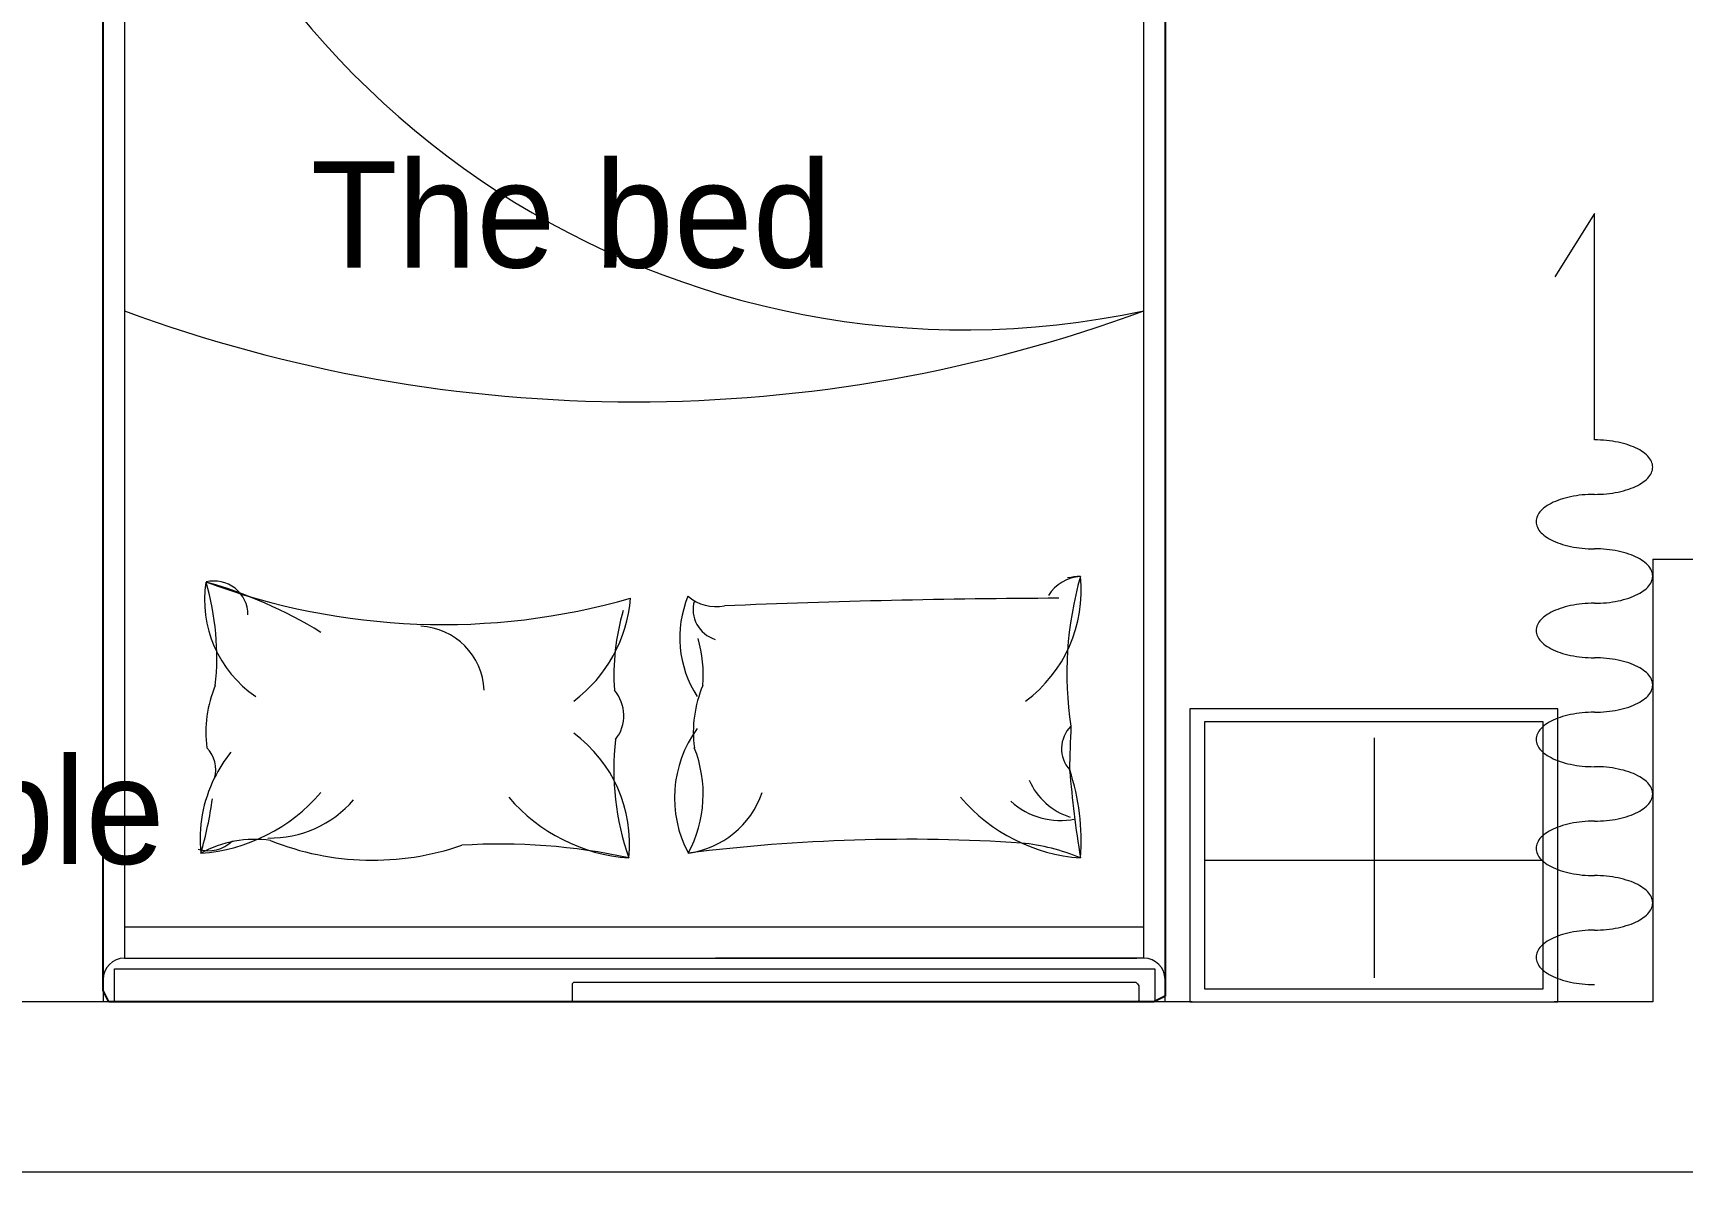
# Model space of a CAD drawing. Header units: millimetres. Extents: x -1005 to 10093, y -3 to 8652.
# Drawn here: x 3853 to 6183, y 3447 to 5055 of the extents above; entities that cross this region are included whole.
import ezdxf

# ---------------------------------------------------------------- set-up
doc = ezdxf.new("R2010")
doc.units = ezdxf.units.MM
doc.set_wipeout_variables(frame=1)
doc.linetypes.add('ACAD_ISO07W100', pattern=[3, 0, -3])
for name, color, linetype, lineweight in [('BS-非承重墙', 255, 'Continuous', 13), ('DS-活动家具', 4, 'Continuous', 13), ('DS-绿化陈设', 4, 'Continuous', 13)]:
    doc.layers.add(name, color=color, linetype=linetype, lineweight=lineweight)

# ---------------------------------------------------------------- blocks, each defined once
blk = doc.blocks.new('*E2')
at = {"color": 7, "linetype": 'ACAD_ISO07W100', "ltscale": 10}
blk.add_wipeout([(153.5, 472.8), (161.5, 476.8), (649.5, 476.8), (653.5, 468.8), (653.5, 30.8), (645.5, 26.8), (157.5, 26.8), (153.5, 34.8), (153.5, 34.8)], dxfattribs=at).dxf.layer = 'DS-活动家具'

msp = doc.modelspace()

# ---------------------------------------------------------------- linework, layer by layer
for p, q in [((3952.2, 3702.9), (3952.2, 5678.8)), ((5452.2, 5670.9), (5452.2, 3694.9)), ((3960.2, 3686.9), (3952.2, 3702.9)), ((5436.2, 3686.9), (3960.2, 3686.9)), ((5452.2, 3694.9), (5436.2, 3686.9))]:
    msp.add_line(p, q)
at = {"layer": 'BS-非承重墙', "color": 255, "linetype": 'Continuous'}
for p, q in [((6141.1, 4312), (6141.1, 3686.9)), ((6141.1, 4312), (6381.1, 4312)), ((6141.1, 4312), (6381.1, 4312)), ((6141.1, 3686.9), (2555, 3686.9)), ((2315.5, 3446.9), (7623.1, 3446.9))]:
    msp.add_line(p, q, dxfattribs=at)
at = {"layer": 'DS-活动家具', "color": 4, "linetype": 'Continuous'}
for p, q in [((3952.2, 5686.9), (3952.2, 3686.9)), ((5452.2, 3686.9), (5452.2, 5686.9)), ((3982.2, 5606.9), (3982.2, 3748.7)), ((5422.2, 3748.7), (5422.2, 5606.9)), ((3982.2, 3793), (4817.2, 3793)), ((4817.2, 3793), (5422.2, 3793)), ((3968.3, 3733.7), (5437.9, 3733.7)), ((3968.3, 3686.9), (3968.3, 3733.7)), ((3982.2, 3748.7), (4817.2, 3748.7)), ((4817.2, 3748.7), (5412.6, 3748.7)), ((5422.2, 3748.7), (4817.2, 3748.7)), ((5437.9, 3733.7), (5437.9, 3686.9)), ((5452.2, 3686.9), (3952.2, 3686.9))]:
    msp.add_line(p, q, dxfattribs=at)
for centre, radius, start, end in [((5169.7, 5850.8), 1214.6, 192.1225, 281.9971), ((4702.2, 6616.3), 2082, 249.7685, 290.2315), ((5139.5, 4267.8), 194.3, 306.5711, 5.89), ((5336.2, 4230.9), 57, 93.4709, 148.5412), ((5809.2, 4151.3), 495.6, 164.0243, 188.7071), ((5349.9, 4043.4), 245, 94.0129, 98.3417), ((4260.6, 4254.8), 165.1, 171.2621, 235.7572), ((4108.9, 4233.5), 47.8, 359.7727, 103.8018), ((4432.4, 5182.9), 963.1, 249.6507, 285.9631), ((3925.2, 3666.3), 637.3, 58.3499, 74.3138), ((3738.3, 4173.9), 374.5, 353.8296, 16.4356), ((4494.1, 4274.4), 204, 307.1198, 355.0901), ((4919, 4201.4), 152.3, 157.4467, 213.0478), ((4817.9, 4305.4), 60.3, 229.0991, 281.3702), ((4829.3, 4240.8), 43.7, 163.3521, 253.2995), ((5345.9, -8071.5), 12328.5, 90.20349, 92.39954), ((4395.6, 4122.7), 95, 2.63, 86.884), ((5003.6, 4147.5), 329.9, 163.7954, 183.5554), ((4616.5, 4148.9), 183.4, 355.2233, 16.2301), ((4265.4, 4068), 168.1, 157.017, 187.5368), ((4633, 4091.2), 54.7, 322.0833, 40.902), ((4954, 4068), 168.1, 157.017, 187.5368), ((4501.4, 3910.3), 194.3, 354.11, 53.4289), ((5051.9, 4014.7), 378.3, 173.4947, 199.1867), ((4924.9, 3975.1), 165.6, 143.7389, 208.1269), ((5350.6, 4044.5), 44.6, 134.4736, 222.1713), ((7678.7, 3968.8), 2361.8, 177.3906, 178.8877), ((4065.3, 4014.5), 45.9, 345.3506, 43.2685), ((4283.5, 3917), 194.3, 140.9404, 153.7372), ((4623.1, 3980.6), 176.7, 331.7736, 21.6983), ((5025.3, 3915.6), 308.5, 355.3048, 18.6942), ((6948.1, 4151.7), 1636.4, 184.8099, 189.1892), ((4283.5, 3917), 194.3, 153.7372, 185.89), ((5347.3, 4038.5), 95.2, 203.8756, 252.1383), ((4073.1, 4141.4), 245, 274.0129, 319.5811), ((3594.2, 4043), 517, 343.6046, 352.3273), ((4187.9, 4074.8), 156.4, 268.9577, 319.0518), ((4711.8, 4134.8), 245, 220.4189, 265.9871), ((4761.6, 4024.5), 128.6, 277.7032, 340.9776), ((5349.9, 4134.8), 245, 220.4189, 265.9871), ((5304.2, 4046.2), 103, 227.4509, 281.7793), ((4100.6, 3949.4), 49, 252.9226, 314.4009), ((4165.8, 3760.2), 156.3, 81.5958, 118.9092), ((4332.6, 4274.9), 387.8, 248.2026, 288.9817), ((5088.8, 1445), 2471.6, 86.2734, 97.2054), ((4513, 3053.8), 856.1, 77.7438, 93.6284), ((5220, 3618), 294.8, 67.5179, 84.267), ((3982.2, 3718.7), 30, 90, 180), ((5422.2, 3718.7), 30, 0, 90)]:
    msp.add_arc(centre, radius, start, end, dxfattribs=at)
for major_axis, start_param, end_param in [((156, 0), 0, 3.141593), ((145.6, 0), 0, 3.141593), ((43.4, 0), 0, 3.141593), ((156, 0), 3.141593, 6.283185), ((145.6, 0), 3.141593, 6.283185), ((43.4, 0), 3.141593, 6.283185)]:
    msp.add_ellipse((5748, 3886.7), major_axis=major_axis, ratio=0.884714, start_param=start_param, end_param=end_param, dxfattribs=at)
at = {"layer": 'DS-绿化陈设', "color": 4, "linetype": 'Continuous'}
for p, q in [((6058.7, 4800.1), (6002.9, 4710.7)), ((6058.7, 4480.5), (6058.7, 4800.1)), ((6063.1, 4480.5), (6058.7, 4480.5)), ((6058.7, 4480.5), (6058.7, 4480.5)), ((6067.4, 4480.3), (6063.1, 4480.5)), ((6071.6, 4480), (6067.4, 4480.3)), ((6075.9, 4479.7), (6071.6, 4480)), ((6080.1, 4479.2), (6075.9, 4479.7)), ((6084.2, 4478.6), (6080.1, 4479.2)), ((6088.3, 4478), (6084.2, 4478.6)), ((6092.3, 4477.2), (6088.3, 4478)), ((6096.1, 4476.3), (6092.3, 4477.2)), ((6099.9, 4475.4), (6096.1, 4476.3)), ((6103.6, 4474.3), (6099.9, 4475.4)), ((6107.2, 4473.2), (6103.6, 4474.3)), ((6110.6, 4471.9), (6107.2, 4473.2)), ((6113.9, 4470.6), (6110.6, 4471.9)), ((6117, 4469.3), (6113.9, 4470.6)), ((6120, 4467.8), (6117, 4469.3)), ((6122.8, 4466.3), (6120, 4467.8)), ((6125.4, 4464.7), (6122.8, 4466.3)), ((6127.8, 4463), (6125.4, 4464.7)), ((6130.1, 4461.3), (6127.8, 4463)), ((6132.2, 4459.5), (6130.1, 4461.3)), ((6134, 4457.7), (6132.2, 4459.5)), ((6135.7, 4455.8), (6134, 4457.7)), ((6137.1, 4453.9), (6135.7, 4455.8)), ((6138.3, 4452), (6137.1, 4453.9)), ((6139.3, 4450.1), (6138.3, 4452)), ((6140.1, 4448.1), (6139.3, 4450.1)), ((6132.2, 4424.6), (6134, 4426.4)), ((6134, 4426.4), (6135.7, 4428.3)), ((6135.7, 4428.3), (6137.1, 4430.2)), ((6137.1, 4430.2), (6138.3, 4432.1)), ((6138.3, 4432.1), (6139.3, 4434.1)), ((6139.3, 4434.1), (6140.1, 4436.1)), ((6140.7, 4446.1), (6140.1, 4448.1)), ((6140.1, 4436.1), (6140.7, 4438)), ((6141, 4444.1), (6140.7, 4446.1)), ((6140.7, 4438), (6141, 4440.1)), ((6141.1, 4442.1), (6141, 4444.1)), ((6141, 4440.1), (6141.1, 4442.1)), ((6041.6, 4402.8), (6037.4, 4402.3)), ((6045.9, 4403.1), (6041.6, 4402.8)), ((6050.1, 4403.4), (6045.9, 4403.1)), ((6054.4, 4403.6), (6050.1, 4403.4)), ((6058.7, 4403.6), (6054.4, 4403.6)), ((6058.7, 4403.6), (6063.1, 4403.7)), ((6063.1, 4403.7), (6067.4, 4403.8)), ((6067.4, 4403.8), (6071.6, 4404.1)), ((6071.6, 4404.1), (6075.9, 4404.5)), ((6075.9, 4404.5), (6080.1, 4404.9)), ((6080.1, 4404.9), (6084.2, 4405.5)), ((6084.2, 4405.5), (6088.3, 4406.2)), ((6088.3, 4406.2), (6092.3, 4406.9)), ((6092.3, 4406.9), (6096.1, 4407.8)), ((6096.1, 4407.8), (6099.9, 4408.8)), ((6099.9, 4408.8), (6103.6, 4409.8)), ((6103.6, 4409.8), (6107.2, 4411)), ((6107.2, 4411), (6110.6, 4412.2)), ((6110.6, 4412.2), (6113.9, 4413.5)), ((6113.9, 4413.5), (6117, 4414.9)), ((6117, 4414.9), (6120, 4416.3)), ((6120, 4416.3), (6122.8, 4417.9)), ((6122.8, 4417.9), (6125.4, 4419.5)), ((6125.4, 4419.5), (6127.8, 4421.1)), ((6127.8, 4421.1), (6130.1, 4422.8)), ((6130.1, 4422.8), (6132.2, 4424.6)), ((5983.5, 4380.8), (5981.8, 4378.9)), ((5985.3, 4382.6), (5983.5, 4380.8)), ((5987.4, 4384.4), (5985.3, 4382.6)), ((5989.7, 4386.1), (5987.4, 4384.4)), ((5992.1, 4387.8), (5989.7, 4386.1)), ((5994.7, 4389.4), (5992.1, 4387.8)), ((5997.5, 4390.9), (5994.7, 4389.4)), ((6000.5, 4392.4), (5997.5, 4390.9)), ((6003.6, 4393.7), (6000.5, 4392.4)), ((6006.9, 4395), (6003.6, 4393.7)), ((6010.3, 4396.3), (6006.9, 4395)), ((6013.9, 4397.4), (6010.3, 4396.3)), ((6017.6, 4398.5), (6013.9, 4397.4)), ((6021.3, 4399.4), (6017.6, 4398.5)), ((6025.2, 4400.3), (6021.3, 4399.4)), ((6029.2, 4401.1), (6025.2, 4400.3)), ((6033.3, 4401.7), (6029.2, 4401.1)), ((6037.4, 4402.3), (6033.3, 4401.7)), ((5976.5, 4367.2), (5976.4, 4365.2)), ((5976.4, 4365.2), (5976.5, 4363.2)), ((5976.8, 4369.2), (5976.5, 4367.2)), ((5976.5, 4363.2), (5976.8, 4361.2)), ((5977.4, 4371.2), (5976.8, 4369.2)), ((5976.8, 4361.2), (5977.4, 4359.2)), ((5978.2, 4373.2), (5977.4, 4371.2)), ((5977.4, 4359.2), (5978.2, 4357.2)), ((5979.2, 4375.1), (5978.2, 4373.2)), ((5978.2, 4357.2), (5979.2, 4355.2)), ((5980.4, 4377.1), (5979.2, 4375.1)), ((5981.8, 4378.9), (5980.4, 4377.1)), ((5979.2, 4355.2), (5980.4, 4353.3)), ((5980.4, 4353.3), (5981.8, 4351.4)), ((5981.8, 4351.4), (5983.5, 4349.5)), ((5983.5, 4349.5), (5985.3, 4347.7)), ((5985.3, 4347.7), (5987.4, 4345.9)), ((5987.4, 4345.9), (5989.7, 4344.2)), ((5989.7, 4344.2), (5992.1, 4342.6)), ((5992.1, 4342.6), (5994.7, 4341)), ((5994.7, 4341), (5997.5, 4339.4)), ((5997.5, 4339.4), (6000.5, 4338)), ((6000.5, 4338), (6003.6, 4336.6)), ((6003.6, 4336.6), (6006.9, 4335.3)), ((6006.9, 4335.3), (6010.3, 4334.1)), ((6010.3, 4334.1), (6013.9, 4332.9)), ((6013.9, 4332.9), (6017.6, 4331.9)), ((6017.6, 4331.9), (6021.3, 4330.9)), ((6021.3, 4330.9), (6025.2, 4330)), ((6025.2, 4330), (6029.2, 4329.3)), ((6029.2, 4329.3), (6033.3, 4328.6)), ((6033.3, 4328.6), (6037.4, 4328)), ((6037.4, 4328), (6041.6, 4327.6)), ((6041.6, 4327.6), (6045.9, 4327.2)), ((6045.9, 4327.2), (6050.1, 4326.9)), ((6050.1, 4326.9), (6054.4, 4326.8)), ((6054.4, 4326.8), (6058.7, 4326.7)), ((6063.1, 4326.7), (6058.7, 4326.7)), ((6058.7, 4326.7), (6058.7, 4326.7)), ((6058.7, 4326.7), (6058.7, 4326.7)), ((6067.4, 4326.5), (6063.1, 4326.7)), ((6071.6, 4326.2), (6067.4, 4326.5)), ((6075.9, 4325.9), (6071.6, 4326.2)), ((6080.1, 4325.4), (6075.9, 4325.9)), ((6084.2, 4324.8), (6080.1, 4325.4)), ((6088.3, 4324.2), (6084.2, 4324.8)), ((6092.3, 4323.4), (6088.3, 4324.2)), ((6096.1, 4322.5), (6092.3, 4323.4)), ((6099.9, 4321.6), (6096.1, 4322.5)), ((6103.6, 4320.5), (6099.9, 4321.6)), ((6107.2, 4319.4), (6103.6, 4320.5)), ((6110.6, 4318.2), (6107.2, 4319.4)), ((6113.9, 4316.8), (6110.6, 4318.2)), ((6117, 4315.5), (6113.9, 4316.8)), ((6120, 4314), (6117, 4315.5)), ((6122.8, 4312.5), (6120, 4314)), ((6125.4, 4310.9), (6122.8, 4312.5)), ((6127.8, 4309.2), (6125.4, 4310.9)), ((6130.1, 4307.5), (6127.8, 4309.2)), ((6132.2, 4305.7), (6130.1, 4307.5)), ((6134, 4303.9), (6132.2, 4305.7)), ((6135.7, 4302.1), (6134, 4303.9)), ((6137.1, 4300.2), (6135.7, 4302.1)), ((6138.3, 4298.2), (6137.1, 4300.2)), ((6139.3, 4296.3), (6138.3, 4298.2)), ((6140.1, 4294.3), (6139.3, 4296.3)), ((6140.7, 4292.3), (6140.1, 4294.3)), ((6141, 4290.3), (6140.7, 4292.3)), ((6140.7, 4284.3), (6141, 4286.3)), ((6141.1, 4288.3), (6141, 4290.3)), ((6141, 4286.3), (6141.1, 4288.3)), ((6120, 4262.5), (6122.8, 4264.1)), ((6122.8, 4264.1), (6125.4, 4265.7)), ((6125.4, 4265.7), (6127.8, 4267.3)), ((6127.8, 4267.3), (6130.1, 4269)), ((6130.1, 4269), (6132.2, 4270.8)), ((6132.2, 4270.8), (6134, 4272.6)), ((6134, 4272.6), (6135.7, 4274.5)), ((6135.7, 4274.5), (6137.1, 4276.4)), ((6137.1, 4276.4), (6138.3, 4278.3)), ((6138.3, 4278.3), (6139.3, 4280.3)), ((6139.3, 4280.3), (6140.1, 4282.3)), ((6140.1, 4282.3), (6140.7, 4284.3)), ((6003.6, 4239.9), (6000.5, 4238.6)), ((6006.9, 4241.3), (6003.6, 4239.9)), ((6010.3, 4242.5), (6006.9, 4241.3)), ((6013.9, 4243.6), (6010.3, 4242.5)), ((6017.6, 4244.7), (6013.9, 4243.6)), ((6021.3, 4245.6), (6017.6, 4244.7)), ((6025.2, 4246.5), (6021.3, 4245.6)), ((6029.2, 4247.3), (6025.2, 4246.5)), ((6033.3, 4247.9), (6029.2, 4247.3)), ((6037.4, 4248.5), (6033.3, 4247.9)), ((6041.6, 4249), (6037.4, 4248.5)), ((6045.9, 4249.4), (6041.6, 4249)), ((6050.1, 4249.6), (6045.9, 4249.4)), ((6054.4, 4249.8), (6050.1, 4249.6)), ((6058.7, 4249.8), (6054.4, 4249.8)), ((6058.7, 4249.8), (6063.1, 4249.9)), ((6063.1, 4249.9), (6067.4, 4250)), ((6067.4, 4250), (6071.6, 4250.3)), ((6071.6, 4250.3), (6075.9, 4250.7)), ((6075.9, 4250.7), (6080.1, 4251.1)), ((6080.1, 4251.1), (6084.2, 4251.7)), ((6084.2, 4251.7), (6088.3, 4252.4)), ((6088.3, 4252.4), (6092.3, 4253.1)), ((6092.3, 4253.1), (6096.1, 4254)), ((6096.1, 4254), (6099.9, 4255)), ((6099.9, 4255), (6103.6, 4256)), ((6103.6, 4256), (6107.2, 4257.2)), ((6107.2, 4257.2), (6110.6, 4258.4)), ((6110.6, 4258.4), (6113.9, 4259.7)), ((6113.9, 4259.7), (6117, 4261.1)), ((6117, 4261.1), (6120, 4262.5)), ((5977.4, 4217.4), (5976.8, 4215.4)), ((5978.2, 4219.4), (5977.4, 4217.4)), ((5979.2, 4221.3), (5978.2, 4219.4)), ((5980.4, 4223.3), (5979.2, 4221.3)), ((5981.8, 4225.2), (5980.4, 4223.3)), ((5983.5, 4227), (5981.8, 4225.2)), ((5985.3, 4228.8), (5983.5, 4227)), ((5987.4, 4230.6), (5985.3, 4228.8)), ((5989.7, 4232.3), (5987.4, 4230.6)), ((5992.1, 4234), (5989.7, 4232.3)), ((5994.7, 4235.6), (5992.1, 4234)), ((5997.5, 4237.1), (5994.7, 4235.6)), ((6000.5, 4238.6), (5997.5, 4237.1)), ((5976.5, 4213.4), (5976.4, 4211.4)), ((5976.4, 4211.4), (5976.5, 4209.4)), ((5976.8, 4215.4), (5976.5, 4213.4)), ((5976.5, 4209.4), (5976.8, 4207.4)), ((5976.8, 4207.4), (5977.4, 4205.4)), ((5977.4, 4205.4), (5978.2, 4203.4)), ((5978.2, 4203.4), (5979.2, 4201.4)), ((5979.2, 4201.4), (5980.4, 4199.5)), ((5980.4, 4199.5), (5981.8, 4197.6)), ((5981.8, 4197.6), (5983.5, 4195.7)), ((5983.5, 4195.7), (5985.3, 4193.9)), ((5985.3, 4193.9), (5987.4, 4192.2)), ((5987.4, 4192.2), (5989.7, 4190.4)), ((5989.7, 4190.4), (5992.1, 4188.8)), ((5992.1, 4188.8), (5994.7, 4187.2)), ((5994.7, 4187.2), (5997.5, 4185.7)), ((5997.5, 4185.7), (6000.5, 4184.2)), ((6000.5, 4184.2), (6003.6, 4182.8)), ((6003.6, 4182.8), (6006.9, 4181.5)), ((6006.9, 4181.5), (6010.3, 4180.3)), ((6010.3, 4180.3), (6013.9, 4179.1)), ((6013.9, 4179.1), (6017.6, 4178.1)), ((6017.6, 4178.1), (6021.3, 4177.1)), ((6021.3, 4177.1), (6025.2, 4176.3)), ((6025.2, 4176.3), (6029.2, 4175.5)), ((6029.2, 4175.5), (6033.3, 4174.8)), ((6033.3, 4174.8), (6037.4, 4174.2)), ((6037.4, 4174.2), (6041.6, 4173.8)), ((6041.6, 4173.8), (6045.9, 4173.4)), ((6045.9, 4173.4), (6050.1, 4173.1)), ((6050.1, 4173.1), (6054.4, 4173)), ((6054.4, 4173), (6058.7, 4172.9)), ((6058.7, 4172.9), (6058.7, 4172.9)), ((6063.1, 4172.9), (6058.7, 4172.9)), ((6058.7, 4172.9), (6058.7, 4172.9)), ((6067.4, 4172.7), (6063.1, 4172.9)), ((6071.6, 4172.5), (6067.4, 4172.7)), ((6075.9, 4172.1), (6071.6, 4172.5)), ((6080.1, 4171.6), (6075.9, 4172.1)), ((6084.2, 4171), (6080.1, 4171.6)), ((6088.3, 4170.4), (6084.2, 4171)), ((6092.3, 4169.6), (6088.3, 4170.4)), ((6096.1, 4168.7), (6092.3, 4169.6)), ((6099.9, 4167.8), (6096.1, 4168.7)), ((6103.6, 4166.7), (6099.9, 4167.8)), ((6107.2, 4165.6), (6103.6, 4166.7)), ((6110.6, 4164.4), (6107.2, 4165.6)), ((6113.9, 4163.1), (6110.6, 4164.4)), ((6117, 4161.7), (6113.9, 4163.1)), ((6120, 4160.2), (6117, 4161.7)), ((6122.8, 4158.7), (6120, 4160.2)), ((6125.4, 4157.1), (6122.8, 4158.7)), ((6127.8, 4155.4), (6125.4, 4157.1)), ((6130.1, 4153.7), (6127.8, 4155.4)), ((6132.2, 4151.9), (6130.1, 4153.7)), ((6134, 4150.1), (6132.2, 4151.9)), ((6135.7, 4148.3), (6134, 4150.1)), ((6137.1, 4146.4), (6135.7, 4148.3)), ((6138.3, 4144.4), (6137.1, 4146.4)), ((6137.1, 4122.6), (6138.3, 4124.5)), ((6139.3, 4142.5), (6138.3, 4144.4)), ((6138.3, 4124.5), (6139.3, 4126.5)), ((6140.1, 4140.5), (6139.3, 4142.5)), ((6139.3, 4126.5), (6140.1, 4128.5)), ((6140.7, 4138.5), (6140.1, 4140.5)), ((6140.1, 4128.5), (6140.7, 4130.5)), ((6141, 4136.5), (6140.7, 4138.5)), ((6140.7, 4130.5), (6141, 4132.5)), ((6141.1, 4134.5), (6141, 4136.5)), ((6141, 4132.5), (6141.1, 4134.5)), ((6092.3, 4099.4), (6096.1, 4100.2)), ((6096.1, 4100.2), (6099.9, 4101.2)), ((6099.9, 4101.2), (6103.6, 4102.2)), ((6103.6, 4102.2), (6107.2, 4103.4)), ((6107.2, 4103.4), (6110.6, 4104.6)), ((6110.6, 4104.6), (6113.9, 4105.9)), ((6113.9, 4105.9), (6117, 4107.3)), ((6117, 4107.3), (6120, 4108.8)), ((6120, 4108.8), (6122.8, 4110.3)), ((6122.8, 4110.3), (6125.4, 4111.9)), ((6125.4, 4111.9), (6127.8, 4113.5)), ((6127.8, 4113.5), (6130.1, 4115.3)), ((6130.1, 4115.3), (6132.2, 4117)), ((6132.2, 4117), (6134, 4118.8)), ((6134, 4118.8), (6135.7, 4120.7)), ((6135.7, 4120.7), (6137.1, 4122.6)), ((6025.2, 4092.7), (6021.3, 4091.8)), ((6029.2, 4093.5), (6025.2, 4092.7)), ((6033.3, 4094.2), (6029.2, 4093.5)), ((6037.4, 4094.7), (6033.3, 4094.2)), ((6041.6, 4095.2), (6037.4, 4094.7)), ((6045.9, 4095.6), (6041.6, 4095.2)), ((6050.1, 4095.8), (6045.9, 4095.6)), ((6054.4, 4096), (6050.1, 4095.8)), ((6058.7, 4096), (6054.4, 4096)), ((6058.7, 4096), (6063.1, 4096.1)), ((6063.1, 4096.1), (6067.4, 4096.2)), ((6067.4, 4096.2), (6071.6, 4096.5)), ((6071.6, 4096.5), (6075.9, 4096.9)), ((6075.9, 4096.9), (6080.1, 4097.3)), ((6080.1, 4097.3), (6084.2, 4097.9)), ((6084.2, 4097.9), (6088.3, 4098.6)), ((6088.3, 4098.6), (6092.3, 4099.4)), ((6021.3, 4023.3), (6025.2, 4022.5)), ((6025.2, 4022.5), (6029.2, 4021.7)), ((6029.2, 4021.7), (6033.3, 4021)), ((6033.3, 4021), (6037.4, 4020.4)), ((6037.4, 4020.4), (6041.6, 4020)), ((6041.6, 4020), (6045.9, 4019.6)), ((6045.9, 4019.6), (6050.1, 4019.3)), ((6050.1, 4019.3), (6054.4, 4019.2)), ((6054.4, 4019.2), (6058.7, 4019.1)), ((6063.1, 4019.1), (6058.7, 4019.1)), ((6058.7, 4019.1), (6058.7, 4019.1)), ((6058.7, 4019.1), (6058.7, 4019.1)), ((6067.4, 4018.9), (6063.1, 4019.1)), ((6071.6, 4018.7), (6067.4, 4018.9)), ((6075.9, 4018.3), (6071.6, 4018.7)), ((6080.1, 4017.8), (6075.9, 4018.3)), ((6084.2, 4017.3), (6080.1, 4017.8)), ((6088.3, 4016.6), (6084.2, 4017.3)), ((6092.3, 4015.8), (6088.3, 4016.6)), ((6096.1, 4014.9), (6092.3, 4015.8)), ((6099.9, 4014), (6096.1, 4014.9)), ((6103.6, 4012.9), (6099.9, 4014)), ((6107.2, 4011.8), (6103.6, 4012.9)), ((6110.6, 4010.6), (6107.2, 4011.8)), ((6113.9, 4009.3), (6110.6, 4010.6)), ((6117, 4007.9), (6113.9, 4009.3)), ((6120, 4006.4), (6117, 4007.9)), ((6122.8, 4004.9), (6120, 4006.4)), ((6125.4, 4003.3), (6122.8, 4004.9)), ((6127.8, 4001.6), (6125.4, 4003.3)), ((6130.1, 3999.9), (6127.8, 4001.6)), ((6132.2, 3998.1), (6130.1, 3999.9)), ((6134, 3996.3), (6132.2, 3998.1)), ((6135.7, 3994.5), (6134, 3996.3)), ((6137.1, 3992.6), (6135.7, 3994.5)), ((6138.3, 3990.6), (6137.1, 3992.6)), ((6139.3, 3988.7), (6138.3, 3990.6)), ((6140.1, 3986.7), (6139.3, 3988.7)), ((6140.7, 3984.7), (6140.1, 3986.7)), ((6141, 3982.7), (6140.7, 3984.7)), ((6127.8, 3959.8), (6130.1, 3961.5)), ((6130.1, 3961.5), (6132.2, 3963.2)), ((6132.2, 3963.2), (6134, 3965.1)), ((6134, 3965.1), (6135.7, 3966.9)), ((6135.7, 3966.9), (6137.1, 3968.8)), ((6137.1, 3968.8), (6138.3, 3970.7)), ((6138.3, 3970.7), (6139.3, 3972.7)), ((6139.3, 3972.7), (6140.1, 3974.7)), ((6140.1, 3974.7), (6140.7, 3976.7)), ((6140.7, 3976.7), (6141, 3978.7)), ((6141.1, 3980.7), (6141, 3982.7)), ((6141, 3978.7), (6141.1, 3980.7)), ((6025.2, 3938.9), (6021.3, 3938.1)), ((6029.2, 3939.7), (6025.2, 3938.9)), ((6033.3, 3940.4), (6029.2, 3939.7)), ((6037.4, 3940.9), (6033.3, 3940.4)), ((6041.6, 3941.4), (6037.4, 3940.9)), ((6045.9, 3941.8), (6041.6, 3941.4)), ((6050.1, 3942), (6045.9, 3941.8)), ((6054.4, 3942.2), (6050.1, 3942)), ((6058.7, 3942.2), (6054.4, 3942.2)), ((6058.7, 3942.2), (6063.1, 3942.3)), ((6063.1, 3942.3), (6067.4, 3942.5)), ((6067.4, 3942.5), (6071.6, 3942.7)), ((6071.6, 3942.7), (6075.9, 3943.1)), ((6075.9, 3943.1), (6080.1, 3943.6)), ((6080.1, 3943.6), (6084.2, 3944.1)), ((6084.2, 3944.1), (6088.3, 3944.8)), ((6088.3, 3944.8), (6092.3, 3945.6)), ((6092.3, 3945.6), (6096.1, 3946.4)), ((6096.1, 3946.4), (6099.9, 3947.4)), ((6099.9, 3947.4), (6103.6, 3948.4)), ((6103.6, 3948.4), (6107.2, 3949.6)), ((6107.2, 3949.6), (6110.6, 3950.8)), ((6110.6, 3950.8), (6113.9, 3952.1)), ((6113.9, 3952.1), (6117, 3953.5)), ((6117, 3953.5), (6120, 3955)), ((6120, 3955), (6122.8, 3956.5)), ((6122.8, 3956.5), (6125.4, 3958.1)), ((6125.4, 3958.1), (6127.8, 3959.8)), ((6021.3, 3869.5), (6025.2, 3868.7)), ((6025.2, 3868.7), (6029.2, 3867.9)), ((6029.2, 3867.9), (6033.3, 3867.2)), ((6033.3, 3867.2), (6037.4, 3866.7)), ((6037.4, 3866.7), (6041.6, 3866.2)), ((6041.6, 3866.2), (6045.9, 3865.8)), ((6045.9, 3865.8), (6050.1, 3865.6)), ((6050.1, 3865.6), (6054.4, 3865.4)), ((6054.4, 3865.4), (6058.7, 3865.3)), ((6063.1, 3865.3), (6058.7, 3865.3)), ((6058.7, 3865.3), (6058.7, 3865.3)), ((6058.7, 3865.3), (6058.7, 3865.3)), ((6067.4, 3865.1), (6063.1, 3865.3)), ((6071.6, 3864.9), (6067.4, 3865.1)), ((6075.9, 3864.5), (6071.6, 3864.9)), ((6080.1, 3864), (6075.9, 3864.5)), ((6084.2, 3863.5), (6080.1, 3864)), ((6088.3, 3862.8), (6084.2, 3863.5)), ((6092.3, 3862), (6088.3, 3862.8)), ((6096.1, 3861.2), (6092.3, 3862)), ((6099.9, 3860.2), (6096.1, 3861.2)), ((6103.6, 3859.1), (6099.9, 3860.2)), ((6107.2, 3858), (6103.6, 3859.1)), ((6110.6, 3856.8), (6107.2, 3858)), ((6113.9, 3855.5), (6110.6, 3856.8)), ((6117, 3854.1), (6113.9, 3855.5)), ((6120, 3852.6), (6117, 3854.1)), ((6122.8, 3851.1), (6120, 3852.6)), ((6125.4, 3849.5), (6122.8, 3851.1)), ((6127.8, 3847.8), (6125.4, 3849.5)), ((6130.1, 3846.1), (6127.8, 3847.8)), ((6132.2, 3844.4), (6130.1, 3846.1)), ((6134, 3842.5), (6132.2, 3844.4)), ((6135.7, 3840.7), (6134, 3842.5)), ((6137.1, 3838.8), (6135.7, 3840.7)), ((6138.3, 3836.9), (6137.1, 3838.8)), ((6139.3, 3834.9), (6138.3, 3836.9)), ((6140.1, 3832.9), (6139.3, 3834.9)), ((6139.3, 3818.9), (6140.1, 3820.9)), ((6140.7, 3830.9), (6140.1, 3832.9)), ((6140.1, 3820.9), (6140.7, 3822.9)), ((6141, 3828.9), (6140.7, 3830.9)), ((6140.7, 3822.9), (6141, 3824.9)), ((6141.1, 3826.9), (6141, 3828.9)), ((6141, 3824.9), (6141.1, 3826.9)), ((6107.2, 3795.8), (6110.6, 3797)), ((6110.6, 3797), (6113.9, 3798.3)), ((6113.9, 3798.3), (6117, 3799.7)), ((6117, 3799.7), (6120, 3801.2)), ((6120, 3801.2), (6122.8, 3802.7)), ((6122.8, 3802.7), (6125.4, 3804.3)), ((6125.4, 3804.3), (6127.8, 3806)), ((6127.8, 3806), (6130.1, 3807.7)), ((6130.1, 3807.7), (6132.2, 3809.4)), ((6132.2, 3809.4), (6134, 3811.3)), ((6134, 3811.3), (6135.7, 3813.1)), ((6135.7, 3813.1), (6137.1, 3815)), ((6137.1, 3815), (6138.3, 3816.9)), ((6138.3, 3816.9), (6139.3, 3818.9)), ((6025.2, 3785.1), (6021.3, 3784.3)), ((6029.2, 3785.9), (6025.2, 3785.1)), ((6033.3, 3786.6), (6029.2, 3785.9)), ((6037.4, 3787.1), (6033.3, 3786.6)), ((6041.6, 3787.6), (6037.4, 3787.1)), ((6045.9, 3788), (6041.6, 3787.6)), ((6050.1, 3788.2), (6045.9, 3788)), ((6054.4, 3788.4), (6050.1, 3788.2)), ((6058.7, 3788.5), (6054.4, 3788.4)), ((6058.7, 3788.5), (6063.1, 3788.5)), ((6063.1, 3788.5), (6067.4, 3788.7)), ((6067.4, 3788.7), (6071.6, 3788.9)), ((6071.6, 3788.9), (6075.9, 3789.3)), ((6075.9, 3789.3), (6080.1, 3789.8)), ((6080.1, 3789.8), (6084.2, 3790.3)), ((6084.2, 3790.3), (6088.3, 3791)), ((6088.3, 3791), (6092.3, 3791.8)), ((6092.3, 3791.8), (6096.1, 3792.6)), ((6096.1, 3792.6), (6099.9, 3793.6)), ((6099.9, 3793.6), (6103.6, 3794.7)), ((6103.6, 3794.7), (6107.2, 3795.8)), ((4615, 3712.9), (4617, 3714.9)), ((4615, 3686.9), (4615, 3712.9)), ((4617, 3714.9), (5411.2, 3714.9)), ((5415.2, 3709.9), (5415.2, 3688.9)), ((6021.3, 3715.7), (6025.2, 3714.9)), ((6025.2, 3714.9), (6029.2, 3714.1)), ((6029.2, 3714.1), (6033.3, 3713.4)), ((6033.3, 3713.4), (6037.4, 3712.9)), ((6037.4, 3712.9), (6041.6, 3712.4)), ((6041.6, 3712.4), (6045.9, 3712)), ((6045.9, 3712), (6050.1, 3711.8)), ((6050.1, 3711.8), (6054.4, 3711.6)), ((6054.4, 3711.6), (6058.7, 3711.6)), ((6058.7, 3711.6), (6058.7, 3711.6)), ((5413.2, 3686.9), (4615, 3686.9)), ((5415.2, 3688.9), (5413.2, 3686.9))]:
    msp.add_line(p, q, dxfattribs=at)
at = {"layer": 'DS-绿化陈设', "color": 4, "linetype": 'Continuous', "extrusion": (0, 0, -1)}
msp.add_ellipse((5398.4, 3700.5), major_axis=(-19.2, 0), ratio=0.999898, start_param=2.299708, end_param=2.633995, dxfattribs=at)

# ---------------------------------------------------------------- texts
for s, p in [('The bed', (4245.4, 4723.9)), ('Night table', (3080, 3881.8))]:
    msp.add_text(s, height=150).set_placement(p)

# ---------------------------------------------------------------- next in the draw order: block references
at = {"layer": 'DS-活动家具', "color": 7, "xscale": 1.039999988730427, "yscale": 0.9201022201450542, "rotation": 180.0000088010134}
msp.add_blockref('*E2', (6166.9, 4125.6), dxfattribs=at)

# ---------------------------------------------------------------- next in the draw order: linework, layer by layer
at = {"layer": 'DS-活动家具', "color": 4, "linetype": 'Continuous'}
for p, q in [((6007.2, 4100.9), (5487.2, 4100.9)), ((5487.2, 4100.9), (5487.2, 3686.9)), ((6007.2, 3686.9), (6007.2, 4100.9)), ((5986.4, 4082.5), (5508, 4082.5)), ((5508, 4082.5), (5508, 3705.3)), ((5986.4, 3705.3), (5986.4, 4082.5)), ((5748, 3720.9), (5748, 4059.7)), ((5986.4, 3886.7), (5508, 3886.7)), ((5508, 3705.3), (5986.4, 3705.3)), ((5487.2, 3686.9), (6007.2, 3686.9))]:
    msp.add_line(p, q, dxfattribs=at)
at = {"layer": 'DS-绿化陈设', "color": 4, "linetype": 'Continuous'}
for p, q in [((5987.4, 4076.8), (5985.3, 4075)), ((5989.7, 4078.5), (5987.4, 4076.8)), ((5992.1, 4080.2), (5989.7, 4078.5)), ((5994.7, 4081.8), (5992.1, 4080.2)), ((5997.5, 4083.3), (5994.7, 4081.8)), ((6000.5, 4084.8), (5997.5, 4083.3)), ((6003.6, 4086.2), (6000.5, 4084.8)), ((6006.9, 4087.5), (6003.6, 4086.2)), ((6010.3, 4088.7), (6006.9, 4087.5)), ((6013.9, 4089.8), (6010.3, 4088.7)), ((6017.6, 4090.9), (6013.9, 4089.8)), ((6021.3, 4091.8), (6017.6, 4090.9)), ((5976.5, 4059.6), (5976.4, 4057.6)), ((5976.4, 4057.6), (5976.5, 4055.6)), ((5976.8, 4061.6), (5976.5, 4059.6)), ((5976.5, 4055.6), (5976.8, 4053.6)), ((5977.4, 4063.6), (5976.8, 4061.6)), ((5976.8, 4053.6), (5977.4, 4051.6)), ((5978.2, 4065.6), (5977.4, 4063.6)), ((5979.2, 4067.5), (5978.2, 4065.6)), ((5980.4, 4069.5), (5979.2, 4067.5)), ((5981.8, 4071.4), (5980.4, 4069.5)), ((5983.5, 4073.2), (5981.8, 4071.4)), ((5985.3, 4075), (5983.5, 4073.2)), ((5977.4, 4051.6), (5978.2, 4049.6)), ((5978.2, 4049.6), (5979.2, 4047.6)), ((5979.2, 4047.6), (5980.4, 4045.7)), ((5980.4, 4045.7), (5981.8, 4043.8)), ((5981.8, 4043.8), (5983.5, 4041.9)), ((5983.5, 4041.9), (5985.3, 4040.1)), ((5985.3, 4040.1), (5987.4, 4038.4)), ((5987.4, 4038.4), (5989.7, 4036.6)), ((5989.7, 4036.6), (5992.1, 4035)), ((5992.1, 4035), (5994.7, 4033.4)), ((5994.7, 4033.4), (5997.5, 4031.9)), ((5997.5, 4031.9), (6000.5, 4030.4)), ((6000.5, 4030.4), (6003.6, 4029)), ((6003.6, 4029), (6006.9, 4027.7)), ((6006.9, 4027.7), (6010.3, 4026.5)), ((6010.3, 4026.5), (6013.9, 4025.3)), ((6013.9, 4025.3), (6017.6, 4024.3)), ((6017.6, 4024.3), (6021.3, 4023.3)), ((6017.6, 3937.1), (6013.9, 3936)), ((6021.3, 3938.1), (6017.6, 3937.1)), ((5979.2, 3913.7), (5978.2, 3911.8)), ((5980.4, 3915.7), (5979.2, 3913.7)), ((5981.8, 3917.6), (5980.4, 3915.7)), ((5983.5, 3919.4), (5981.8, 3917.6)), ((5985.3, 3921.2), (5983.5, 3919.4)), ((5987.4, 3923), (5985.3, 3921.2)), ((5989.7, 3924.7), (5987.4, 3923)), ((5992.1, 3926.4), (5989.7, 3924.7)), ((5994.7, 3928), (5992.1, 3926.4)), ((5997.5, 3929.5), (5994.7, 3928)), ((6000.5, 3931), (5997.5, 3929.5)), ((6003.6, 3932.4), (6000.5, 3931)), ((6006.9, 3933.7), (6003.6, 3932.4)), ((6010.3, 3934.9), (6006.9, 3933.7)), ((6013.9, 3936), (6010.3, 3934.9)), ((5976.5, 3905.8), (5976.4, 3903.8)), ((5976.4, 3903.8), (5976.5, 3901.8)), ((5976.8, 3907.8), (5976.5, 3905.8)), ((5976.5, 3901.8), (5976.8, 3899.8)), ((5977.4, 3909.8), (5976.8, 3907.8)), ((5976.8, 3899.8), (5977.4, 3897.8)), ((5978.2, 3911.8), (5977.4, 3909.8)), ((5977.4, 3897.8), (5978.2, 3895.8)), ((5978.2, 3895.8), (5979.2, 3893.8)), ((5979.2, 3893.8), (5980.4, 3891.9)), ((5980.4, 3891.9), (5981.8, 3890)), ((5981.8, 3890), (5983.5, 3888.2)), ((5983.5, 3888.2), (5985.3, 3886.3)), ((5985.3, 3886.3), (5987.4, 3884.6)), ((5987.4, 3884.6), (5989.7, 3882.9)), ((5989.7, 3882.9), (5992.1, 3881.2)), ((5992.1, 3881.2), (5994.7, 3879.6)), ((5994.7, 3879.6), (5997.5, 3878.1)), ((5997.5, 3878.1), (6000.5, 3876.6)), ((6000.5, 3876.6), (6003.6, 3875.2)), ((6003.6, 3875.2), (6006.9, 3873.9)), ((6006.9, 3873.9), (6010.3, 3872.7)), ((6010.3, 3872.7), (6013.9, 3871.5)), ((6013.9, 3871.5), (6017.6, 3870.5)), ((6017.6, 3870.5), (6021.3, 3869.5)), ((5994.7, 3774.2), (5992.1, 3772.6)), ((5997.5, 3775.7), (5994.7, 3774.2)), ((6000.5, 3777.2), (5997.5, 3775.7)), ((6003.6, 3778.6), (6000.5, 3777.2)), ((6006.9, 3779.9), (6003.6, 3778.6)), ((6010.3, 3781.1), (6006.9, 3779.9)), ((6013.9, 3782.2), (6010.3, 3781.1)), ((6017.6, 3783.3), (6013.9, 3782.2)), ((6021.3, 3784.3), (6017.6, 3783.3)), ((5976.5, 3752), (5976.4, 3750)), ((5976.8, 3754), (5976.5, 3752)), ((5977.4, 3756), (5976.8, 3754)), ((5978.2, 3758), (5977.4, 3756)), ((5979.2, 3760), (5978.2, 3758)), ((5980.4, 3761.9), (5979.2, 3760)), ((5981.8, 3763.8), (5980.4, 3761.9)), ((5983.5, 3765.6), (5981.8, 3763.8)), ((5985.3, 3767.5), (5983.5, 3765.6)), ((5987.4, 3769.2), (5985.3, 3767.5)), ((5989.7, 3770.9), (5987.4, 3769.2)), ((5992.1, 3772.6), (5989.7, 3770.9)), ((5976.4, 3750), (5976.5, 3748)), ((5976.5, 3748), (5976.8, 3746)), ((5976.8, 3746), (5977.4, 3744)), ((5977.4, 3744), (5978.2, 3742)), ((5978.2, 3742), (5979.2, 3740.1)), ((5979.2, 3740.1), (5980.4, 3738.1)), ((5980.4, 3738.1), (5981.8, 3736.2)), ((5981.8, 3736.2), (5983.5, 3734.4)), ((5983.5, 3734.4), (5985.3, 3732.5)), ((5985.3, 3732.5), (5987.4, 3730.8)), ((5987.4, 3730.8), (5989.7, 3729.1)), ((5989.7, 3729.1), (5992.1, 3727.4)), ((5992.1, 3727.4), (5994.7, 3725.8)), ((5994.7, 3725.8), (5997.5, 3724.3)), ((5997.5, 3724.3), (6000.5, 3722.8)), ((6000.5, 3722.8), (6003.6, 3721.4)), ((6003.6, 3721.4), (6006.9, 3720.1)), ((6006.9, 3720.1), (6010.3, 3718.9)), ((6010.3, 3718.9), (6013.9, 3717.8)), ((6013.9, 3717.8), (6017.6, 3716.7)), ((6017.6, 3716.7), (6021.3, 3715.7))]:
    msp.add_line(p, q, dxfattribs=at)

doc.saveas('drawing.dxf')
